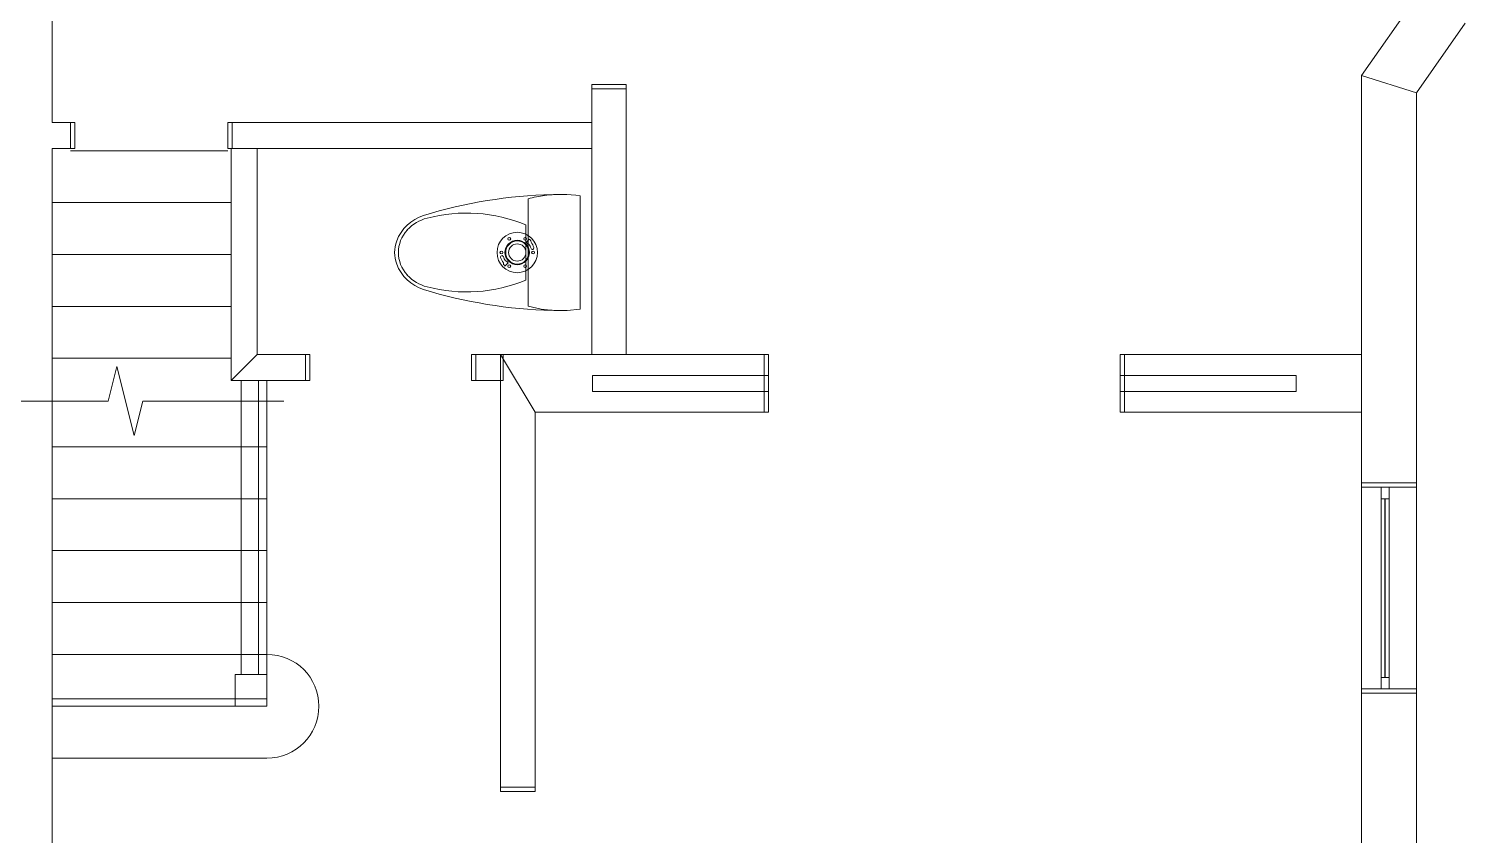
# Model space of a CAD drawing. Header units: inches. Extents: x -394 to 2550, y -2115 to -791.
# Drawn here: x 1125.5 to 1374.5, y -1445.8 to -1305.9 of the extents above; entities that cross this region are included whole.
import ezdxf

# ---------------------------------------------------------------- set-up
doc = ezdxf.new("R2010")
doc.units = ezdxf.units.IN
doc.header["$MEASUREMENT"] = 0
doc.layers.add('B_Walls', color=7, linetype='Continuous', lineweight=13)

# ---------------------------------------------------------------- blocks, each defined once
blk = doc.blocks.new('*U138')
at = {"layer": 'B_Walls', "color": 252}
for p, q in [((-2.34, 15.98), (-1.78, 15.49)), ((-2.06, 16.27), (-1.81, 16.31)), ((-1.49, 15.76), (-1.44, 15.96)), ((1.48, 12.06), (1.43, 11.86)), ((2.34, 11.84), (1.77, 12.33)), ((2.05, 11.55), (1.8, 11.51))]:
    blk.add_line(p, q, dxfattribs=at)
at = {"layer": 'B_Walls', "linetype": 'Continuous'}
for p, q in [((-9.31, 12), (9.31, 12)), ((4.78, 12.41), (-4.78, 12.41)), ((-9.81, 3), (9.81, 3))]:
    blk.add_line(p, q, dxfattribs=at)
at = {"layer": 'B_Walls'}
blk.add_lwpolyline([(-9.31, 12), (-9.82, 9.74), (-10.06, 7.54), (-10.06, 5.23), (-9.81, 3)], dxfattribs=at)
at = {"layer": 'B_Walls', "color": 252}
for centre, radius in [((0, 13.91), 3.5), ((-2.38, 15.29), 0.25), ((0, 13.91), 2.12), ((0, 13.91), 2), ((0, 13.91), 1.5), ((0, 16.66), 0.25), ((2.38, 15.29), 0.25), ((-2.38, 12.54), 0.25), ((2.38, 12.54), 0.25), ((0, 11.16), 0.25)]:
    blk.add_circle(centre, radius, dxfattribs=at)
at = {"layer": 'B_Walls'}
for centre, radius, start, end in [((0, 29.45), 5.72, 69.5476, 110.4524), ((0.54, 28), 7.27, 110.4524, 162.7523), ((1.03, 27.69), 7.23, 133.1457, 165.2214), ((0, 28.79), 5.72, 46.8543, 133.1457), ((-0.54, 28), 7.27, 17.2477, 69.5476), ((-1.03, 27.69), 7.23, 14.7786, 46.8543), ((70.97, 6.13), 81.02, 162.7523, 178.7776), ((-70.97, 6.13), 81.02, 1.2224, 17.2477), ((19.92, 22.71), 26.76, 165.2214, 202.6263), ((-19.92, 22.71), 26.76, 337.3737, 14.7786)]:
    blk.add_arc(centre, radius, start, end, dxfattribs=at)
at = {"layer": 'B_Walls', "color": 252}
for centre, radius, start, end in [((0, 13.91), 3.13, 131.1797, 138.5205), ((0, 13.92), 2.99, 106.4671, 127.0724), ((0, 13.91), 2.38, 128.8405, 138.5205), ((0, 13.91), 2.5, 106.6653, 125.0826), ((-0.79, 16.55), 0.25, 286.3637, 109.0193), ((0.78, 11.27), 0.25, 106.3637, 289.0193), ((-0.01, 13.91), 2.5, 286.6653, 305.0826), ((0, 13.9), 2.99, 286.4671, 307.0724), ((-0.01, 13.91), 2.38, 308.8405, 318.5205), ((-0.01, 13.91), 3.13, 311.1797, 318.5205)]:
    blk.add_arc(centre, radius, start, end, dxfattribs=at)
at = {"layer": 'B_Walls', "linetype": 'Continuous'}
for start, end in [(7.7399, 15.822), (350.5377, 7.7399)]:
    blk.add_arc((-10.5, 6.39), 20.59, start, end, dxfattribs=at)

msp = doc.modelspace()

# ---------------------------------------------------------------- linework, layer by layer
at = {"layer": 'B_Walls'}
for p, q in [((1129.52, -1138.25), (1129.52, -1322.17)), ((1356.57, -1314.02), (1366.76, -1299.46)), ((1356.57, -1314.02), (1366.76, -1299.46)), ((1366.07, -1317.01), (1374.54, -1304.91)), ((1374.54, -1304.91), (1366.07, -1317.01)), ((1356.57, -1314.02), (1356.57, -1362.42)), ((1366.07, -1317.01), (1356.57, -1314.02)), ((1356.57, -1314.02), (1366.07, -1317.01)), ((1356.57, -1384.67), (1356.57, -1314.02)), ((1223.07, -1316.32), (1223.07, -1315.57)), ((1229.07, -1315.57), (1223.07, -1315.57)), ((1229.07, -1315.57), (1223.07, -1315.57)), ((1223.07, -1315.57), (1223.07, -1316.32)), ((1223.07, -1322.17), (1223.07, -1316.32)), ((1223.07, -1362.42), (1223.07, -1316.32)), ((1223.07, -1316.32), (1229.07, -1316.32)), ((1223.07, -1316.32), (1229.07, -1316.32)), ((1229.07, -1316.32), (1223.07, -1316.32)), ((1229.07, -1316.32), (1229.07, -1315.57)), ((1229.07, -1316.32), (1229.07, -1315.57)), ((1229.07, -1362.42), (1229.07, -1316.32)), ((1229.07, -1316.32), (1229.07, -1362.42)), ((1366.07, -1317.01), (1366.07, -1384.67)), ((1366.07, -1317.01), (1366.07, -1384.67)), ((1132.72, -1322.17), (1129.52, -1322.17)), ((1129.52, -1322.17), (1132.72, -1322.17)), ((1132.72, -1322.17), (1132.72, -1326.67)), ((1132.72, -1322.17), (1133.47, -1322.17)), ((1132.72, -1322.17), (1132.72, -1326.67)), ((1132.72, -1326.67), (1132.72, -1322.17)), ((1132.72, -1322.17), (1133.47, -1322.17)), ((1133.47, -1322.17), (1133.47, -1326.67)), ((1133.47, -1322.17), (1133.47, -1326.67)), ((1159.97, -1326.67), (1159.97, -1322.17)), ((1159.97, -1322.17), (1160.72, -1322.17)), ((1160.72, -1322.17), (1159.97, -1322.17)), ((1159.97, -1322.17), (1159.97, -1326.67)), ((1223.07, -1322.17), (1160.72, -1322.17)), ((1160.72, -1326.67), (1160.72, -1322.17)), ((1160.72, -1322.17), (1223.07, -1322.17)), ((1160.72, -1322.17), (1160.72, -1326.67)), ((1160.72, -1322.17), (1160.72, -1326.67)), ((1223.07, -1322.17), (1223.07, -1326.67)), ((1129.52, -1326.67), (1129.52, -1550.92)), ((1132.72, -1326.67), (1129.52, -1326.67)), ((1132.72, -1326.67), (1129.52, -1326.67)), ((1133.47, -1326.67), (1132.72, -1326.67)), ((1132.72, -1326.67), (1133.47, -1326.67)), ((1132.72, -1327.04), (1159.97, -1327.04)), ((1160.72, -1326.67), (1159.97, -1326.67)), ((1160.72, -1326.67), (1159.97, -1326.67)), ((1160.57, -1326.67), (1160.72, -1326.67)), ((1160.57, -1326.67), (1160.57, -1366.92)), ((1160.57, -1326.67), (1165.07, -1326.67)), ((1160.57, -1366.92), (1160.57, -1326.67)), ((1223.07, -1326.67), (1160.72, -1326.67)), ((1223.07, -1326.67), (1165.07, -1326.67)), ((1165.07, -1326.67), (1165.07, -1362.42)), ((1165.07, -1326.67), (1165.07, -1362.42)), ((1223.07, -1362.42), (1223.07, -1326.67)), ((1129.52, -1336.04), (1160.57, -1336.04)), ((1366.07, -1441.42), (1366.07, -1341.42)), ((1129.52, -1345.04), (1160.57, -1345.04)), ((1129.52, -1354.04), (1160.57, -1354.04)), ((1165.07, -1362.42), (1160.57, -1366.92)), ((1160.57, -1366.92), (1165.07, -1362.42)), ((1173.47, -1362.42), (1165.07, -1362.42)), ((1165.07, -1362.42), (1173.47, -1362.42)), ((1173.47, -1362.42), (1174.22, -1362.42)), ((1173.47, -1362.42), (1173.47, -1366.92)), ((1174.22, -1362.42), (1173.47, -1362.42)), ((1173.47, -1362.42), (1173.47, -1366.92)), ((1173.47, -1366.92), (1173.47, -1362.42)), ((1174.22, -1366.92), (1174.22, -1362.42)), ((1174.22, -1366.92), (1174.22, -1362.42)), ((1202.97, -1362.42), (1202.22, -1362.42)), ((1202.22, -1366.92), (1202.22, -1362.42)), ((1202.97, -1362.42), (1202.22, -1362.42)), ((1202.22, -1362.42), (1202.22, -1366.92)), ((1207.72, -1362.42), (1202.97, -1362.42)), ((1202.97, -1366.92), (1202.97, -1362.42)), ((1202.97, -1362.42), (1207.72, -1362.42)), ((1202.97, -1366.92), (1202.97, -1362.42)), ((1202.97, -1366.92), (1202.97, -1362.42)), ((1207.27, -1362.42), (1223.07, -1362.42)), ((1207.27, -1437.45), (1207.27, -1362.42)), ((1207.27, -1437.45), (1207.27, -1362.42)), ((1207.27, -1362.42), (1213.27, -1372.42)), ((1213.27, -1372.42), (1207.27, -1362.42)), ((1207.27, -1362.42), (1252.97, -1362.42)), ((1207.72, -1362.42), (1207.72, -1366.92)), ((1229.07, -1362.42), (1223.07, -1362.42)), ((1253.72, -1362.42), (1223.22, -1362.42)), ((1229.07, -1362.42), (1252.97, -1362.42)), ((1252.97, -1362.42), (1253.72, -1362.42)), ((1252.97, -1362.42), (1252.97, -1372.42)), ((1253.72, -1362.42), (1252.97, -1362.42)), ((1252.97, -1362.42), (1252.97, -1372.42)), ((1252.97, -1372.42), (1252.97, -1362.42)), ((1253.72, -1366.05), (1253.72, -1362.42)), ((1253.72, -1372.42), (1253.72, -1362.42)), ((1253.72, -1372.42), (1253.72, -1362.42)), ((1314.72, -1366.05), (1314.72, -1362.42)), ((1314.72, -1362.42), (1345.22, -1362.42)), ((1315.47, -1362.42), (1314.72, -1362.42)), ((1314.72, -1372.42), (1314.72, -1362.42)), ((1315.47, -1362.42), (1314.72, -1362.42)), ((1314.72, -1362.42), (1314.72, -1372.42)), ((1315.47, -1362.42), (1356.57, -1362.42)), ((1315.47, -1372.42), (1315.47, -1362.42)), ((1315.47, -1362.42), (1356.57, -1362.42)), ((1315.47, -1372.42), (1315.47, -1362.42)), ((1315.47, -1372.42), (1315.47, -1362.42)), ((1356.57, -1362.42), (1356.57, -1372.42)), ((1129.52, -1363.04), (1160.57, -1363.04)), ((1139.22, -1370.47), (1140.72, -1364.47)), ((1140.72, -1364.47), (1143.72, -1376.47)), ((1173.47, -1366.92), (1160.57, -1366.92)), ((1173.47, -1366.92), (1160.57, -1366.92)), ((1162.32, -1366.92), (1165.32, -1366.92)), ((1162.32, -1417.92), (1162.32, -1366.92)), ((1162.32, -1366.92), (1165.32, -1366.92)), ((1162.32, -1417.92), (1162.32, -1366.92)), ((1165.32, -1366.92), (1165.32, -1417.92)), ((1165.32, -1366.92), (1165.32, -1417.92)), ((1166.77, -1366.92), (1166.77, -1423.42)), ((1173.47, -1366.92), (1174.22, -1366.92)), ((1173.47, -1366.92), (1174.22, -1366.92)), ((1202.97, -1366.92), (1202.22, -1366.92)), ((1202.22, -1366.92), (1202.97, -1366.92)), ((1207.72, -1366.92), (1202.97, -1366.92)), ((1207.72, -1366.92), (1202.97, -1366.92)), ((1223.22, -1368.8), (1223.22, -1366.05)), ((1223.22, -1366.05), (1253.72, -1366.05)), ((1345.22, -1366.05), (1314.72, -1366.05)), ((1345.22, -1368.8), (1345.22, -1366.05)), ((1253.72, -1368.8), (1223.22, -1368.8)), ((1253.72, -1372.42), (1253.72, -1368.8)), ((1314.72, -1372.42), (1314.72, -1368.8)), ((1314.72, -1368.8), (1345.22, -1368.8)), ((1114.72, -1370.47), (1139.22, -1370.47)), ((1143.72, -1376.47), (1145.22, -1370.47)), ((1145.22, -1370.47), (1169.72, -1370.47)), ((1213.27, -1372.42), (1252.97, -1372.42)), ((1213.27, -1437.45), (1213.27, -1372.42)), ((1213.27, -1372.42), (1213.27, -1437.45)), ((1252.97, -1372.42), (1213.27, -1372.42)), ((1223.22, -1372.42), (1253.72, -1372.42)), ((1252.97, -1372.42), (1253.72, -1372.42)), ((1252.97, -1372.42), (1253.72, -1372.42)), ((1345.22, -1372.42), (1314.72, -1372.42)), ((1315.47, -1372.42), (1314.72, -1372.42)), ((1314.72, -1372.42), (1315.47, -1372.42)), ((1315.47, -1372.42), (1356.57, -1372.42)), ((1356.57, -1372.42), (1315.47, -1372.42)), ((1356.57, -1372.42), (1356.57, -1384.67)), ((1166.77, -1378.42), (1129.52, -1378.42)), ((1356.57, -1384.67), (1356.57, -1421.17)), ((1366.07, -1384.67), (1356.57, -1384.67)), ((1356.57, -1384.67), (1356.57, -1385.42)), ((1356.57, -1384.67), (1356.57, -1385.42)), ((1366.07, -1384.67), (1356.57, -1384.67)), ((1366.07, -1384.67), (1366.07, -1421.17)), ((1366.07, -1384.67), (1366.07, -1385.42)), ((1366.07, -1385.42), (1366.07, -1384.67)), ((1356.57, -1385.42), (1366.07, -1385.42)), ((1356.57, -1385.42), (1366.07, -1385.42)), ((1359.94, -1385.42), (1359.94, -1387.42)), ((1359.94, -1385.42), (1359.94, -1387.42)), ((1361.32, -1385.42), (1359.94, -1385.42)), ((1359.94, -1385.42), (1361.32, -1385.42)), ((1361.32, -1385.42), (1361.32, -1387.42)), ((1361.32, -1387.42), (1361.32, -1385.42)), ((1166.77, -1387.42), (1129.52, -1387.42)), ((1359.94, -1387.42), (1359.94, -1418.42)), ((1361.32, -1387.42), (1359.94, -1387.42)), ((1359.94, -1387.42), (1361.32, -1387.42)), ((1359.94, -1387.42), (1361.32, -1387.42)), ((1360.61, -1387.42), (1360.61, -1418.42)), ((1360.61, -1387.42), (1360.61, -1418.42)), ((1360.66, -1387.42), (1360.61, -1387.42)), ((1360.66, -1387.42), (1360.66, -1418.42)), ((1360.66, -1418.42), (1360.66, -1387.42)), ((1361.32, -1418.42), (1361.32, -1387.42)), ((1166.77, -1396.42), (1129.52, -1396.42)), ((1166.77, -1405.42), (1129.52, -1405.42)), ((1166.77, -1414.42), (1129.52, -1414.42)), ((1161.27, -1417.92), (1166.77, -1417.92)), ((1161.27, -1423.42), (1161.27, -1417.92)), ((1161.27, -1417.92), (1166.77, -1417.92)), ((1161.27, -1423.42), (1161.27, -1417.92)), ((1165.32, -1417.92), (1162.32, -1417.92)), ((1165.32, -1417.92), (1162.32, -1417.92)), ((1166.77, -1417.92), (1166.77, -1423.42)), ((1166.77, -1417.92), (1166.77, -1423.42)), ((1359.94, -1418.42), (1361.32, -1418.42)), ((1359.94, -1420.42), (1359.94, -1418.42)), ((1359.94, -1418.42), (1361.32, -1418.42)), ((1359.94, -1418.42), (1359.94, -1420.42)), ((1361.32, -1418.42), (1359.94, -1418.42)), ((1360.61, -1418.42), (1360.66, -1418.42)), ((1361.32, -1420.42), (1361.32, -1418.42)), ((1361.32, -1420.42), (1361.32, -1418.42)), ((1166.77, -1422.15), (1129.52, -1422.15)), ((1356.57, -1421.17), (1356.57, -1420.42)), ((1356.57, -1420.42), (1366.07, -1420.42)), ((1356.57, -1420.42), (1356.57, -1421.17)), ((1366.07, -1420.42), (1356.57, -1420.42)), ((1356.57, -1421.17), (1356.57, -1502.17)), ((1356.57, -1421.17), (1366.07, -1421.17)), ((1356.57, -1502.17), (1356.57, -1421.17)), ((1356.57, -1421.17), (1366.07, -1421.17)), ((1359.94, -1420.42), (1361.32, -1420.42)), ((1359.94, -1420.42), (1361.32, -1420.42)), ((1366.07, -1421.17), (1366.07, -1420.42)), ((1366.07, -1421.17), (1366.07, -1420.42)), ((1366.07, -1421.17), (1366.07, -1502.17)), ((1366.07, -1421.17), (1366.07, -1502.17)), ((1166.77, -1423.42), (1129.52, -1423.42)), ((1166.77, -1423.42), (1161.27, -1423.42)), ((1166.77, -1423.42), (1161.27, -1423.42)), ((1166.77, -1432.42), (1129.52, -1432.42)), ((1213.27, -1437.45), (1207.27, -1437.45)), ((1207.27, -1437.45), (1207.27, -1438.2)), ((1213.27, -1437.45), (1207.27, -1437.45)), ((1207.27, -1437.45), (1207.27, -1438.2)), ((1213.27, -1437.45), (1207.27, -1437.45)), ((1213.27, -1438.2), (1207.27, -1438.2)), ((1207.27, -1438.2), (1213.27, -1438.2)), ((1213.27, -1437.45), (1213.27, -1438.2)), ((1213.27, -1438.2), (1213.27, -1437.45))]:
    msp.add_line(p, q, dxfattribs=at)
at = {"layer": 'B_Walls', "extrusion": (0, 0, -1)}
for p, q in [((1229.07, -1315.57), (1223.07, -1315.57)), ((1223.07, -1315.57), (1223.07, -1316.32)), ((1223.07, -1316.32), (1229.07, -1316.32)), ((1229.07, -1316.32), (1229.07, -1315.57)), ((1356.57, -1384.67), (1356.57, -1421.17)), ((1366.07, -1384.67), (1356.57, -1384.67)), ((1366.07, -1421.17), (1366.07, -1384.67)), ((1356.57, -1421.17), (1366.07, -1421.17)), ((1213.27, -1437.45), (1207.27, -1437.45)), ((1207.27, -1437.45), (1207.27, -1438.2)), ((1207.27, -1438.2), (1213.27, -1438.2)), ((1213.27, -1438.2), (1213.27, -1437.45))]:
    msp.add_line(p, q, dxfattribs=at)
at = {"layer": 'B_Walls'}
msp.add_arc((1166.77, -1423.42), 9, 270, 90, dxfattribs=at)

# ---------------------------------------------------------------- block references
at = {"layer": 'B_Walls', "rotation": 90}
msp.add_blockref('*U138', (1224.07, -1344.7), dxfattribs=at)

doc.saveas('drawing.dxf')
